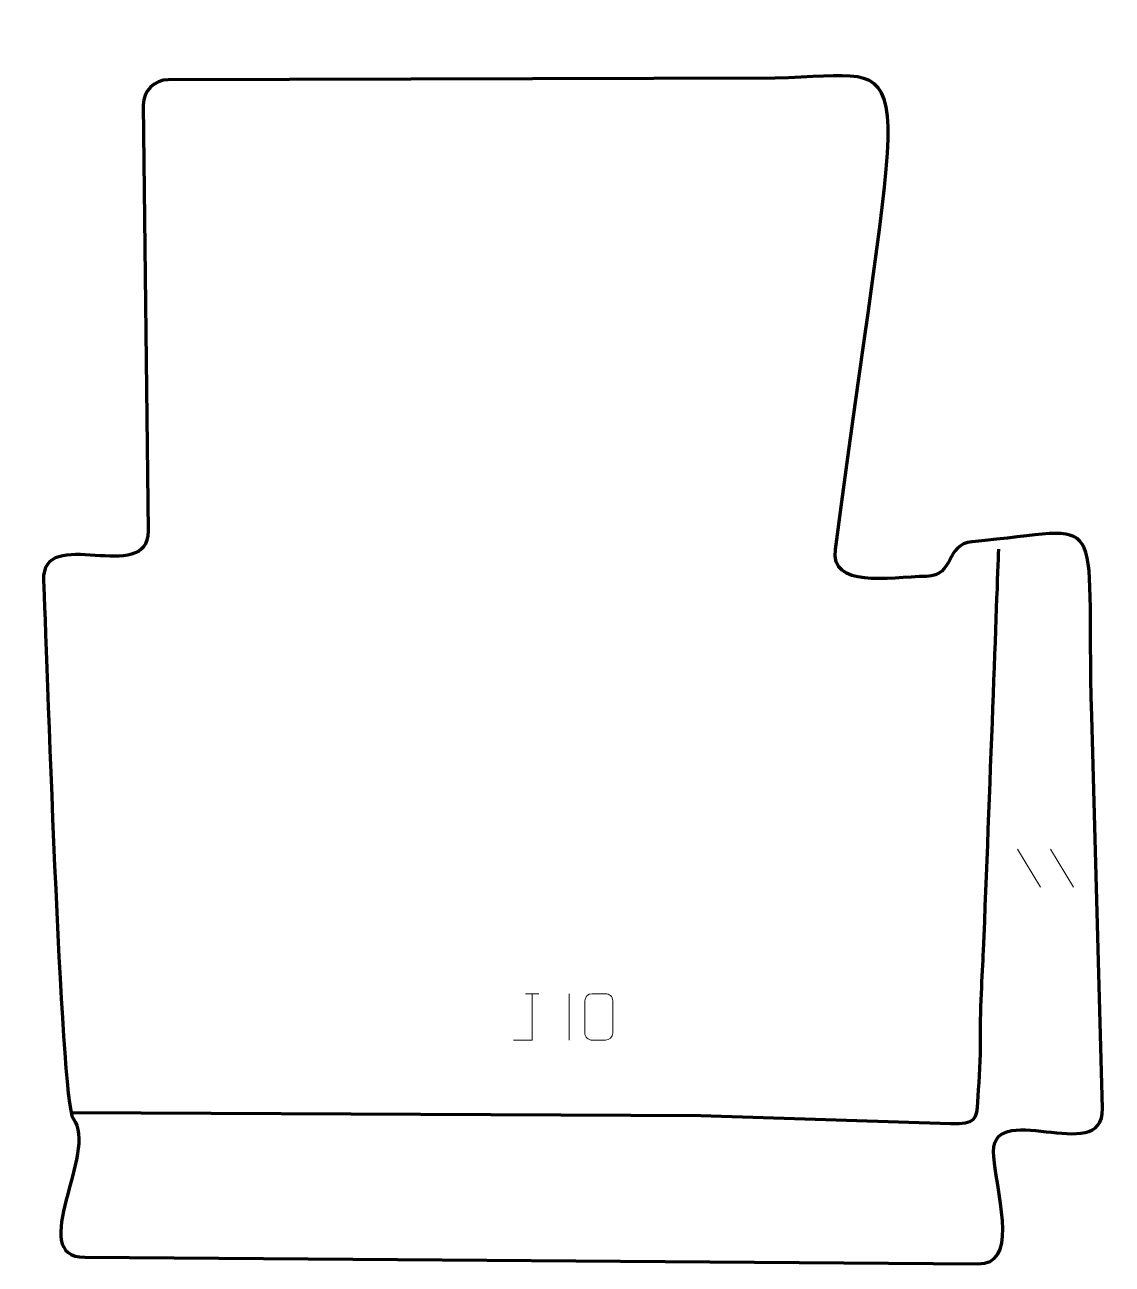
# Model space of a CAD drawing. Header units: millimetres. Extents: x -295 to 291, y -320 to 347.
import ezdxf

# ---------------------------------------------------------------- set-up
doc = ezdxf.new("R2010")
doc.units = ezdxf.units.MM
doc.header["$MEASUREMENT"] = 0
for name, color, linetype in [('layer 1', 7, 'Continuous'), ('layer 2', 7, 'Continuous'), ('layer 3', 7, 'Continuous')]:
    doc.layers.add(name, color=color, linetype=linetype)

msp = doc.modelspace()

# ---------------------------------------------------------------- linework, layer by layer
at = {"layer": 'layer 1', "color": 250, "lineweight": 9}
for points in [[(239.5323, -96.5696), (239.5323, -96.5696), (251.8966, -117.1139), (251.8966, -117.1139)], [(257.2622, -96.5696), (257.2622, -96.5696), (269.6265, -117.1139), (269.6265, -117.1139)], [(-25.6876, -174.4871), (-25.6876, -174.4871), (-18.5194, -174.4871), (-18.5194, -174.4871)], [(-2.1035, -174.4768), (-2.1035, -174.4768), (-2.1035, -199.4509), (-2.1035, -199.4509)]]:
    msp.add_open_spline(points, degree=3, dxfattribs=at)
for points, knots in [([(-32.1255, -199.4407), (-32.1255, -199.4407), (-22.1035, -199.4407), (-22.1035, -199.4407), (-22.1035, -199.4407), (-22.1035, -199.4407), (-22.1035, -174.4871), (-22.1035, -174.4871)], [0, 0, 0, 0, 0.33333333, 0.33333333, 0.33333333, 0.33333333, 1, 1, 1, 1]), ([(10.3158, -174.4646), (12.6819, -174.4646), (15.0484, -174.4646), (17.4149, -174.4646), (17.4149, -174.4646), (19.3954, -174.429), (21.4214, -175.9233), (21.4485, -178.3654), (21.4485, -178.3654), (21.4481, -184.1228), (21.4481, -189.8806), (21.4485, -195.6388), (21.4485, -195.6388), (21.3064, -197.9664), (19.6, -199.4487), (17.4149, -199.4595), (17.4149, -199.4595), (15.0425, -199.4591), (12.6701, -199.4591), (10.2981, -199.4595), (10.2981, -199.4595), (8.3396, -199.5651), (6.3332, -197.6772), (6.3446, -195.6562), (6.3446, -195.6562), (6.345, -189.8756), (6.345, -184.0953), (6.3446, -178.3155), (6.3446, -178.3155), (6.3489, -176.1735), (8.126, -174.451), (10.3158, -174.4646)], [0, 0, 0, 0, 0.11111111, 0.11111111, 0.11111111, 0.11111111, 0.22222222, 0.22222222, 0.22222222, 0.22222222, 0.33333333, 0.33333333, 0.33333333, 0.33333333, 0.44444444, 0.44444444, 0.44444444, 0.44444444, 0.55555556, 0.55555556, 0.55555556, 0.55555556, 0.66666667, 0.66666667, 0.66666667, 0.66666667, 0.77777778, 0.77777778, 0.77777778, 0.77777778, 1, 1, 1, 1])]:
    msp.add_open_spline(points, degree=3, knots=knots, dxfattribs=at)
at = {"layer": 'layer 2', "color": 230, "lineweight": 200}
msp.add_open_spline([(108.8809, 318.7171), (189.5518, 320.0396), (178.7716, 347.4177), (141.4058, 64.8626), (141.4058, 64.8626), (138.6129, 43.7428), (169.4829, 49.8927), (190.5085, 50.3148), (190.5085, 50.3148), (205.723, 50.6201), (200.5029, 67.6871), (215.1068, 68.9964), (215.1068, 68.9964), (290.5639, 75.7617), (276.3143, 90.0194), (279.5356, -24.9724), (279.5356, -24.9724), (279.5356, -24.9724), (285.3094, -236.3351), (285.3094, -236.3351), (285.3094, -236.3351), (286.1841, -268.355), (222.8273, -228.8009), (226.7019, -262.3826), (226.7019, -262.3826), (229.728, -288.6097), (239.5209, -320.153), (218.1092, -319.9942), (218.1092, -319.9942), (218.1092, -319.9942), (-263.098, -316.4229), (-263.098, -316.4229), (-263.098, -316.4229), (-295.4512, -316.1828), (-255.3613, -259.2467), (-269.4336, -241.6582), (-269.4336, -241.6582), (-276.1843, -233.2206), (-283.8572, 16.3614), (-285.3101, 48.025), (-285.3101, 48.025), (-286.7182, 78.7135), (-228.6788, 44.7142), (-229.0134, 74.818), (-229.0134, 74.818), (-229.0134, 74.818), (-231.5618, 304.1599), (-231.5618, 304.1599), (-231.5618, 304.1599), (-231.6455, 311.6999), (-225.647, 317.7824), (-218.1066, 317.8034), (-218.1066, 317.8034), (-218.1066, 317.8034), (108.8809, 318.7171), (108.8809, 318.7171)], degree=3, knots=[0, 0, 0, 0, 0.06666667, 0.06666667, 0.06666667, 0.06666667, 0.13333333, 0.13333333, 0.13333333, 0.13333333, 0.2, 0.2, 0.2, 0.2, 0.26666667, 0.26666667, 0.26666667, 0.26666667, 0.33333333, 0.33333333, 0.33333333, 0.33333333, 0.4, 0.4, 0.4, 0.4, 0.46666667, 0.46666667, 0.46666667, 0.46666667, 0.53333333, 0.53333333, 0.53333333, 0.53333333, 0.6, 0.6, 0.6, 0.6, 0.66666667, 0.66666667, 0.66666667, 0.66666667, 0.73333333, 0.73333333, 0.73333333, 0.73333333, 0.8, 0.8, 0.8, 0.8, 0.86666667, 0.86666667, 0.86666667, 0.86666667, 1, 1, 1, 1], dxfattribs=at)
at = {"layer": 'layer 3', "color": 142, "lineweight": 200}
msp.add_open_spline([(229.275, 64.9348), (228.4007, 42.1654), (224.38, -68.6056), (221.0085, -151.2371), (221.0085, -151.2371), (220.4759, -164.2925), (219.1415, -182.9952), (219.332, -203.3717), (219.332, -203.3717), (219.4158, -212.3467), (218.3661, -225.0057), (218.0037, -232.6565), (218.0037, -232.6565), (217.5692, -241.8285), (216.8728, -245.1556), (203.4967, -244.5122), (203.4967, -244.5122), (203.4967, -244.5122), (68.855, -240.1967), (68.855, -240.1967), (68.855, -240.1967), (68.855, -240.1967), (-270.4651, -238.5819), (-270.4651, -238.5819)], degree=3, knots=[0, 0, 0, 0, 0.14285714, 0.14285714, 0.14285714, 0.14285714, 0.28571429, 0.28571429, 0.28571429, 0.28571429, 0.42857143, 0.42857143, 0.42857143, 0.42857143, 0.57142857, 0.57142857, 0.57142857, 0.57142857, 0.71428571, 0.71428571, 0.71428571, 0.71428571, 1, 1, 1, 1], dxfattribs=at)

doc.saveas('drawing.dxf')
